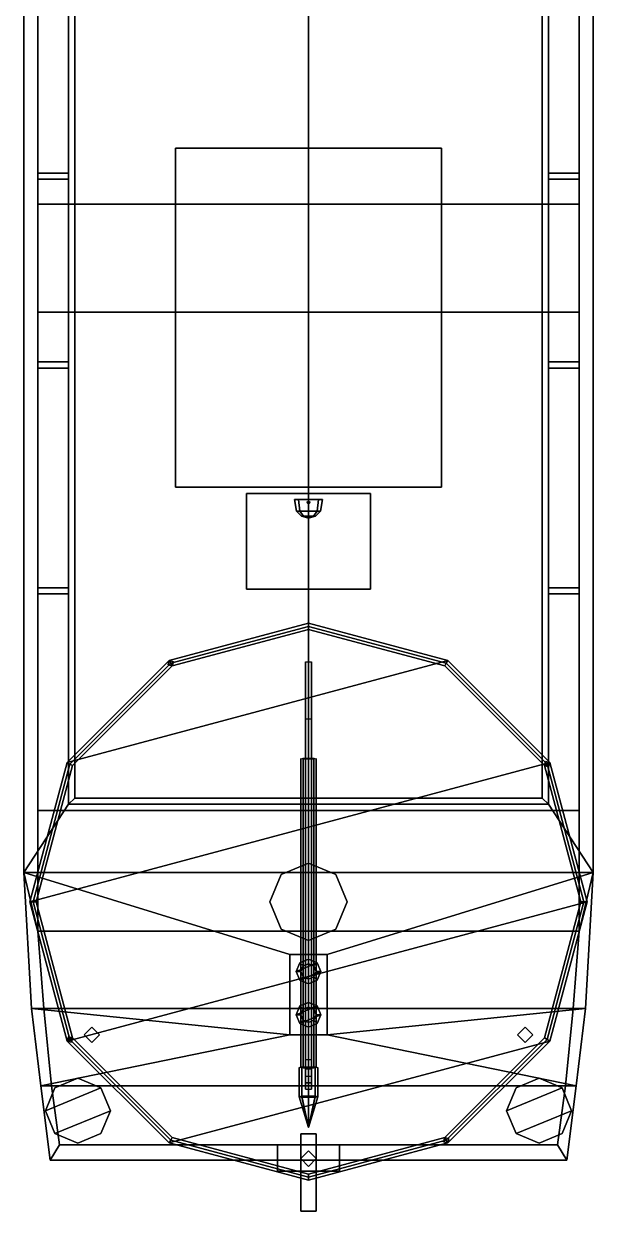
# Model space of a CAD drawing. Header units: millimetres. Extents: x -4.8 to 4.8, y -57.4 to 7.7.
# Drawn here: x -1.84 to 1.84, y -46.4 to -38.73 of the extents above; entities that cross this region are included whole.
import ezdxf

# ---------------------------------------------------------------- set-up
doc = ezdxf.new("R2010")
doc.units = ezdxf.units.MM
doc.layers.add('addons', color=3, linetype='Continuous')

msp = doc.modelspace()

# ---------------------------------------------------------------- linework, layer by layer
for points in [[(-1.51, -43.73, 0.83), (-1.51, -34.52, 0.83), (-1.55, -34.52, 0.83), (-1.55, -43.77, 0.83)], [(-1.55, -34.52, 0.83), (-1.55, -34.81, 0.46), (-1.55, -43.77, 0.46), (-1.55, -43.77, 0.83)], [(1.51, -34.52, 0.2), (-1.51, -34.52, 0.2), (-1.51, -43.73, 0.2), (1.51, -43.73, 0.2)], [(-1.51, -43.73, 0.2), (-1.51, -34.52, 0.2), (-1.51, -34.52, 0.83), (-1.51, -43.73, 0.83)], [(1.51, -34.52, 0.83), (1.51, -34.52, 0.2), (1.51, -43.73, 0.2), (1.51, -43.73, 0.83)], [(1.55, -43.77, 0.83), (1.55, -34.52, 0.83), (1.51, -34.52, 0.83), (1.51, -43.73, 0.83)], [(1.55, -43.77, 0.46), (1.55, -34.81, 0.46), (1.55, -34.52, 0.83), (1.55, -43.77, 0.83)], [(-1.55, -35.01, 0.46), (-1.84, -35.01, 0.46), (-1.84, -44.21, 0.46), (-1.55, -43.77, 0.46)], [(-1.84, -44.21, 0.46), (-1.84, -35.01, 0.46), (-1.84, -35.01, 0.36), (-1.84, -44.21, 0.36)], [(-1.84, -35.01, 0.36), (-1.75, -35.01, 0.36), (-1.75, -44.59, 0.36), (-1.84, -44.21, 0.36)], [(1.84, -44.21, 0.46), (1.84, -35.01, 0.46), (1.55, -35.01, 0.46), (1.55, -43.77, 0.46)], [(1.75, -44.59, 0.36), (1.75, -35.01, 0.36), (1.84, -35.01, 0.36), (1.84, -44.21, 0.36)], [(1.84, -44.21, 0.36), (1.84, -35.01, 0.36), (1.84, -35.01, 0.46), (1.84, -44.21, 0.46)], [(-1.75, -39.89, 0.36), (-1.75, -36.8, 0.36), (-1.75, -36.8), (-1.75, -39.89)], [(-1.75, -36.8, -0.57), (0, -36.8, -0.68), (0, -39.89, -0.68), (-1.75, -39.89, -0.59)], [(-1.75, -39.89), (-1.75, -36.8), (-1.75, -36.8, -0.57), (-1.75, -39.89, -0.59)], [(0, -39.89, -0.68), (0, -36.8, -0.68), (1.75, -36.8, -0.57), (1.75, -39.89, -0.59)], [(1.75, -39.89), (1.75, -36.8), (1.75, -36.8, 0.36), (1.75, -39.89, 0.36)], [(1.75, -39.89, -0.59), (1.75, -36.8, -0.57), (1.75, -36.8), (1.75, -39.89)], [(0.86, -41.72, 1.26), (0.86, -39.53, 1.26), (-0.86, -39.53, 1.26), (-0.86, -41.72, 1.26)], [(0.86, -39.53, 1.26), (0.86, -39.53, 0.2), (-0.86, -39.53, 0.2), (-0.86, -39.53, 1.26)], [(-0.86, -39.53, 1.26), (-0.86, -39.53, 0.2), (-0.86, -41.72, 0.2), (-0.86, -41.72, 1.26)], [(0.86, -41.72, 0.2), (0.86, -39.53, 0.2), (0.86, -39.53, 1.26), (0.86, -41.72, 1.26)], [(-1.55, -39.69, 0.83), (-1.55, -39.69, 0.46), (-1.75, -39.69, 0.46), (-1.55, -39.69, 0.83)], [(-1.75, -39.69, 0.46), (-1.75, -39.73, 0.46), (-1.55, -39.73, 0.83), (-1.55, -39.69, 0.83)], [(-1.75, -39.73, 0.46), (-1.55, -39.73, 0.46), (-1.55, -39.73, 0.83)], [(1.75, -39.69, 0.46), (1.55, -39.69, 0.46), (1.55, -39.69, 0.83)], [(1.75, -39.73, 0.46), (1.75, -39.69, 0.46), (1.55, -39.69, 0.83), (1.55, -39.73, 0.83)], [(1.55, -39.73, 0.83), (1.55, -39.73, 0.46), (1.75, -39.73, 0.46), (1.55, -39.73, 0.83)], [(-1.75, -40.59, 0.36), (-1.75, -39.89, 0.36), (-1.75, -39.89), (-1.75, -40.59)], [(-1.75, -39.89, -0.59), (0, -39.89, -0.68), (0, -40.59, -0.64), (-1.75, -40.59, -0.6)], [(-1.75, -40.59), (-1.75, -39.89), (-1.75, -39.89, -0.59), (-1.75, -40.59, -0.6)], [(0, -40.59, -0.64), (0, -39.89, -0.68), (1.75, -39.89, -0.59), (1.75, -40.59, -0.6)], [(1.75, -40.59), (1.75, -39.89), (1.75, -39.89, 0.36), (1.75, -40.59, 0.36)], [(1.75, -40.59, -0.6), (1.75, -39.89, -0.59), (1.75, -39.89), (1.75, -40.59)], [(-1.75, -43.81, 0.36), (-1.75, -40.59, 0.36), (-1.75, -40.59), (-1.75, -43.81)], [(-1.75, -40.59, -0.6), (0, -40.59, -0.64), (0, -43.81, -0.33), (-1.75, -43.81, -0.33)], [(-1.75, -43.81), (-1.75, -40.59), (-1.75, -40.59, -0.6), (-1.75, -43.81, -0.33)], [(0, -43.81, -0.33), (0, -40.59, -0.64), (1.75, -40.59, -0.6), (1.75, -43.81, -0.33)], [(1.75, -43.81), (1.75, -40.59), (1.75, -40.59, 0.36), (1.75, -43.81, 0.36)], [(1.75, -43.81, -0.33), (1.75, -40.59, -0.6), (1.75, -40.59), (1.75, -43.81)], [(-1.75, -40.91, 0.46), (-1.75, -40.95, 0.46), (-1.55, -40.95, 0.83), (-1.55, -40.91, 0.83)], [(-1.55, -40.91, 0.83), (-1.55, -40.91, 0.46), (-1.75, -40.91, 0.46), (-1.55, -40.91, 0.83)], [(-1.75, -40.95, 0.46), (-1.55, -40.95, 0.46), (-1.55, -40.95, 0.83)], [(1.75, -40.95, 0.46), (1.75, -40.91, 0.46), (1.55, -40.91, 0.83), (1.55, -40.95, 0.83)], [(1.75, -40.91, 0.46), (1.55, -40.91, 0.46), (1.55, -40.91, 0.83)], [(1.55, -40.95, 0.83), (1.55, -40.95, 0.46), (1.75, -40.95, 0.46), (1.55, -40.95, 0.83)], [(-0.86, -41.72, 1.26), (-0.86, -41.72, 0.2), (0.86, -41.72, 0.2), (0.86, -41.72, 1.26)], [(0.4, -42.38, 1.75), (0.4, -41.76, 1.77), (-0.4, -41.76, 1.77), (-0.4, -42.38, 1.75)], [(0.4, -41.76, 1.77), (0.4, -41.76, 0.2), (-0.4, -41.76, 0.2), (-0.4, -41.76, 1.77)], [(-0.4, -41.76, 1.77), (-0.4, -41.76, 0.2), (-0.4, -42.38, 0.2), (-0.4, -42.38, 1.75)], [(-0.09, -41.8, 1.89), (-0.0636, -41.8, 1.9536), (0.09, -41.8, 1.89), (0.0636, -41.8, 1.8264)], [(-0.0636, -41.8, 1.8264), (-0.09, -41.8, 1.89), (0.0636, -41.8, 1.8264), (0, -41.8, 1.8)], [(-0.0779, -41.875, 1.89), (-0.09, -41.8, 1.89), (-0.0636, -41.8, 1.8264), (-0.0551, -41.875, 1.8349)], [(-0.0551, -41.875, 1.9451), (-0.0636, -41.8, 1.9536), (-0.09, -41.8, 1.89), (-0.0779, -41.875, 1.89)], [(-0.0636, -41.8, 1.9536), (0, -41.8, 1.98), (0.0636, -41.8, 1.9536), (0.09, -41.8, 1.89)], [(-0.0551, -41.875, 1.8349), (-0.0636, -41.8, 1.8264), (0, -41.8, 1.8), (0, -41.875, 1.8121)], [(0, -41.875, 1.9679), (0, -41.8, 1.98), (-0.0636, -41.8, 1.9536), (-0.0551, -41.875, 1.9451)], [(0, -41.81, 1.76), (-0.01, -41.82, 1.76), (-0.01, -41.82, 1.81), (0, -41.81, 1.8016)], [(-0.01, -41.82, 1.76), (0, -41.83, 1.76), (0, -41.83, 1.8048), (-0.01, -41.82, 1.81)], [(0, -41.875, 1.8121), (0, -41.8, 1.8), (0.0636, -41.8, 1.8264), (0.0551, -41.875, 1.8349)], [(0.0551, -41.875, 1.9451), (0.0636, -41.8, 1.9536), (0, -41.8, 1.98), (0, -41.875, 1.9679)], [(0.01, -41.82, 1.76), (0, -41.81, 1.76), (0, -41.81, 1.8016), (0.01, -41.82, 1.81)], [(0, -41.83, 1.76), (0.01, -41.82, 1.76), (0.01, -41.82, 1.81), (0, -41.83, 1.8048)], [(0.0551, -41.875, 1.8349), (0.0636, -41.8, 1.8264), (0.09, -41.8, 1.89), (0.0779, -41.875, 1.89)], [(0.0779, -41.875, 1.89), (0.09, -41.8, 1.89), (0.0636, -41.8, 1.9536), (0.0551, -41.875, 1.9451)], [(0.4, -42.38, 0.2), (0.4, -41.76, 0.2), (0.4, -41.76, 1.77), (0.4, -42.38, 1.75)], [(-0.045, -41.9079, 1.89), (-0.0779, -41.875, 1.89), (-0.0551, -41.875, 1.8349), (-0.0318, -41.9079, 1.8582)], [(-0.0318, -41.9079, 1.9218), (-0.0551, -41.875, 1.9451), (-0.0779, -41.875, 1.89), (-0.045, -41.9079, 1.89)], [(-0.0318, -41.9079, 1.8582), (-0.0551, -41.875, 1.8349), (0, -41.875, 1.8121), (0, -41.9079, 1.845)], [(0, -41.9079, 1.935), (0, -41.875, 1.9679), (-0.0551, -41.875, 1.9451), (-0.0318, -41.9079, 1.9218)], [(0, -41.9079, 1.845), (0, -41.875, 1.8121), (0.0551, -41.875, 1.8349), (0.0318, -41.9079, 1.8582)], [(0.0318, -41.9079, 1.9218), (0.0551, -41.875, 1.9451), (0, -41.875, 1.9679), (0, -41.9079, 1.935)], [(0.0318, -41.9079, 1.8582), (0.0551, -41.875, 1.8349), (0.0779, -41.875, 1.89), (0.045, -41.9079, 1.89)], [(0.045, -41.9079, 1.89), (0.0779, -41.875, 1.89), (0.0551, -41.875, 1.9451), (0.0318, -41.9079, 1.9218)], [(0, -41.92, 1.89), (-0.045, -41.9079, 1.89), (-0.0318, -41.9079, 1.8582), (0, -41.92, 1.89)], [(0, -41.92, 1.89), (-0.0318, -41.9079, 1.9218), (-0.045, -41.9079, 1.89), (0, -41.92, 1.89)], [(0, -41.92, 1.89), (-0.0318, -41.9079, 1.8582), (0, -41.9079, 1.845), (0, -41.92, 1.89)], [(0, -41.92, 1.89), (0, -41.9079, 1.935), (-0.0318, -41.9079, 1.9218), (0, -41.92, 1.89)], [(0, -41.92, 1.89), (0.0318, -41.9079, 1.8582), (0.045, -41.9079, 1.89), (0, -41.92, 1.89)], [(0, -41.92, 1.89), (0, -41.9079, 1.845), (0.0318, -41.9079, 1.8582), (0, -41.92, 1.89)], [(0, -41.92, 1.89), (0.0318, -41.9079, 1.9218), (0, -41.9079, 1.935), (0, -41.92, 1.89)], [(0, -41.92, 1.89), (0.045, -41.9079, 1.89), (0.0318, -41.9079, 1.9218), (0, -41.92, 1.89)], [(-1.55, -42.37, 0.83), (-1.55, -42.37, 0.46), (-1.75, -42.37, 0.46), (-1.55, -42.37, 0.83)], [(-1.75, -42.37, 0.46), (-1.75, -42.41, 0.46), (-1.55, -42.41, 0.83), (-1.55, -42.37, 0.83)], [(-1.75, -42.41, 0.46), (-1.55, -42.41, 0.46), (-1.55, -42.41, 0.83)], [(-0.4, -42.38, 1.75), (-0.4, -42.38, 0.2), (0.4, -42.38, 0.2), (0.4, -42.38, 1.75)], [(1.75, -42.41, 0.46), (1.75, -42.37, 0.46), (1.55, -42.37, 0.83), (1.55, -42.41, 0.83)], [(1.75, -42.37, 0.46), (1.55, -42.37, 0.46), (1.55, -42.37, 0.83)], [(1.55, -42.41, 0.83), (1.55, -42.41, 0.46), (1.75, -42.41, 0.46), (1.55, -42.41, 0.83)], [(-0.02, -45.57, -0.64), (-0.02, -42.85, -0.41), (0.02, -42.85, -0.41), (0.02, -45.57, -0.64)], [(-0.02, -45.48, -0.56), (-0.02, -43.22, -0.38), (-0.02, -42.85, -0.41), (-0.02, -45.57, -0.64)], [(0.02, -42.85, -0.41), (0.02, -43.22, -0.38), (0.02, -45.48, -0.56), (0.02, -45.57, -0.64)], [(0.02, -45.48, -0.56), (0.02, -43.22, -0.38), (-0.02, -43.22, -0.38), (-0.02, -45.48, -0.56)], [(-0.0354, -45.4678, -0.4583), (-0.05, -45.4702, -0.423), (-0.05, -43.4751, -0.2835), (-0.0354, -43.4726, -0.3188)], [(-0.05, -45.4702, -0.423), (-0.0354, -45.4727, -0.3878), (-0.0354, -43.4776, -0.2482), (-0.05, -43.4751, -0.2835)], [(0, -45.4668, -0.4729), (-0.0354, -45.4678, -0.4583), (-0.0354, -43.4726, -0.3188), (0, -43.4716, -0.3334)], [(-0.0354, -45.4727, -0.3878), (0, -45.4737, -0.3731), (0, -43.4786, -0.2336), (-0.0354, -43.4776, -0.2482)], [(0.0354, -45.4678, -0.4583), (0, -45.4668, -0.4729), (0, -43.4716, -0.3334), (0.0354, -43.4726, -0.3188)], [(0, -45.4737, -0.3731), (0.0354, -45.4727, -0.3878), (0.0354, -43.4776, -0.2482), (0, -43.4786, -0.2336)], [(0.05, -45.4702, -0.423), (0.0354, -45.4678, -0.4583), (0.0354, -43.4726, -0.3188), (0.05, -43.4751, -0.2835)], [(0.0354, -45.4727, -0.3878), (0.05, -45.4702, -0.423), (0.05, -43.4751, -0.2835), (0.0354, -43.4776, -0.2482)], [(1.51, -43.73, 0.83), (-1.51, -43.73, 0.83), (-1.55, -43.77, 0.83), (1.55, -43.77, 0.83)], [(1.51, -43.73, 0.2), (-1.51, -43.73, 0.2), (-1.51, -43.73, 0.83), (1.51, -43.73, 0.83)], [(1.84, -44.21, 0.46), (1.55, -43.77, 0.46), (-1.55, -43.77, 0.46), (-1.84, -44.21, 0.46)], [(-1.75, -44.59, 0.36), (-1.75, -43.81, 0.36), (-1.75, -43.81), (-1.75, -44.59)], [(-1.75, -44.59, -0.25), (-1.75, -43.81, -0.33), (1.75, -43.81, -0.33), (1.75, -44.59, -0.25)], [(-1.75, -44.59), (-1.75, -43.81), (-1.75, -43.81, -0.33), (-1.75, -44.59, -0.25)], [(-1.55, -43.77, 0.83), (-1.55, -43.77, 0.46), (1.55, -43.77, 0.46), (1.55, -43.77, 0.83)], [(1.75, -44.59), (1.75, -43.81), (1.75, -43.81, 0.36), (1.75, -44.59, 0.36)], [(1.75, -44.59, -0.25), (1.75, -43.81, -0.33), (1.75, -43.81), (1.75, -44.59)], [(1.84, -44.21, 0.46), (-1.84, -44.21, 0.46), (-0.12, -44.74, 0.46), (0.12, -44.74, 0.46)], [(-0.12, -45.26, 0.46), (-0.12, -44.74, 0.46), (-1.84, -44.21, 0.46), (-1.79, -45.09, 0.46)], [(-1.79, -45.09, 0.46), (-1.84, -44.21, 0.46), (-1.84, -44.21, 0.36), (-1.79, -45.09, 0.36)], [(-1.84, -44.21, 0.36), (-1.75, -44.59, 0.36), (-1.71, -45.09, 0.36), (-1.79, -45.09, 0.36)], [(1.79, -45.09, 0.46), (1.84, -44.21, 0.46), (0.12, -44.74, 0.46), (0.12, -45.26, 0.46)], [(1.71, -45.09, 0.36), (1.75, -44.59, 0.36), (1.84, -44.21, 0.36), (1.79, -45.09, 0.36)], [(1.79, -45.09, 0.36), (1.84, -44.21, 0.36), (1.84, -44.21, 0.46), (1.79, -45.09, 0.46)], [(-1.71, -45.09, 0.36), (-1.75, -44.59, 0.36), (-1.75, -44.59), (-1.71, -45.09)], [(-1.71, -45.09, -0.21), (-1.75, -44.59, -0.25), (1.75, -44.59, -0.25), (1.71, -45.09, -0.21)], [(-1.71, -45.09), (-1.75, -44.59), (-1.75, -44.59, -0.25), (-1.71, -45.09, -0.21)], [(1.71, -45.09), (1.75, -44.59), (1.75, -44.59, 0.36), (1.71, -45.09, 0.36)], [(1.71, -45.09, -0.21), (1.75, -44.59, -0.25), (1.75, -44.59), (1.71, -45.09)], [(-0.12, -44.74, 0.5), (-0.12, -44.74, 0.46), (-0.12, -45.26, 0.46), (-0.12, -45.26, 0.5)], [(0.12, -44.74, 0.5), (0.12, -44.74, 0.46), (-0.12, -44.74, 0.46), (-0.12, -44.74, 0.5)], [(0.12, -45.26, 0.5), (0.12, -44.74, 0.5), (-0.12, -44.74, 0.5), (-0.12, -45.26, 0.5)], [(0.12, -45.26, 0.46), (0.12, -44.74, 0.46), (0.12, -44.74, 0.5), (0.12, -45.26, 0.5)], [(-0.08, -44.85, 0.69), (0.0566, -44.7934, 0.69), (0, -44.77, 0.69), (-0.0566, -44.7934, 0.69)], [(-0.0566, -44.9066, 0.69), (0.08, -44.85, 0.69), (0.0566, -44.7934, 0.69), (-0.08, -44.85, 0.69)], [(-0.0354, -44.8146, 0.62), (-0.05, -44.85, 0.62), (-0.08, -44.85, 0.69), (-0.0566, -44.7934, 0.69)], [(0, -44.8, 0.62), (-0.0354, -44.8146, 0.62), (-0.0566, -44.7934, 0.69), (0, -44.77, 0.69)], [(-0.0354, -44.8146, 0.5), (-0.05, -44.85, 0.5), (-0.05, -44.85, 0.62), (-0.0354, -44.8146, 0.62)], [(0, -44.8, 0.5), (-0.0354, -44.8146, 0.5), (-0.0354, -44.8146, 0.62), (0, -44.8, 0.62)], [(0.0354, -44.8146, 0.62), (0, -44.8, 0.62), (0, -44.77, 0.69), (0.0566, -44.7934, 0.69)], [(0.0354, -44.8146, 0.5), (0, -44.8, 0.5), (0, -44.8, 0.62), (0.0354, -44.8146, 0.62)], [(0.05, -44.85, 0.62), (0.0354, -44.8146, 0.62), (0.0566, -44.7934, 0.69), (0.08, -44.85, 0.69)], [(0.05, -44.85, 0.5), (0.0354, -44.8146, 0.5), (0.0354, -44.8146, 0.62), (0.05, -44.85, 0.62)], [(-0.05, -44.85, 0.62), (-0.0354, -44.8854, 0.62), (-0.0566, -44.9066, 0.69), (-0.08, -44.85, 0.69)], [(0, -44.93, 0.69), (0.0566, -44.9066, 0.69), (0.08, -44.85, 0.69), (-0.0566, -44.9066, 0.69)], [(-0.0354, -44.8854, 0.62), (0, -44.9, 0.62), (0, -44.93, 0.69), (-0.0566, -44.9066, 0.69)], [(-0.05, -44.85, 0.5), (-0.0354, -44.8854, 0.5), (-0.0354, -44.8854, 0.62), (-0.05, -44.85, 0.62)], [(-0.0354, -44.8854, 0.5), (0, -44.9, 0.5), (0, -44.9, 0.62), (-0.0354, -44.8854, 0.62)], [(0, -44.9, 0.5), (0.0354, -44.8854, 0.5), (0.0354, -44.8854, 0.62), (0, -44.9, 0.62)], [(0, -44.9, 0.62), (0.0354, -44.8854, 0.62), (0.0566, -44.9066, 0.69), (0, -44.93, 0.69)], [(0.0354, -44.8854, 0.5), (0.05, -44.85, 0.5), (0.05, -44.85, 0.62), (0.0354, -44.8854, 0.62)], [(0.0354, -44.8854, 0.62), (0.05, -44.85, 0.62), (0.08, -44.85, 0.69), (0.0566, -44.9066, 0.69)], [(-0.08, -45.13, 0.69), (0.0566, -45.0734, 0.69), (0, -45.05, 0.69), (-0.0566, -45.0734, 0.69)], [(0, -45.08, 0.62), (-0.0354, -45.0946, 0.62), (-0.0566, -45.0734, 0.69), (0, -45.05, 0.69)], [(0.0354, -45.0946, 0.62), (0, -45.08, 0.62), (0, -45.05, 0.69), (0.0566, -45.0734, 0.69)], [(-0.12, -45.26, 0.46), (-0.12, -45.26, 0.46), (-1.79, -45.09, 0.46), (-1.73, -45.59, 0.46)], [(-1.73, -45.59, 0.46), (-1.79, -45.09, 0.46), (-1.79, -45.09, 0.36), (-1.73, -45.59, 0.36)], [(-1.79, -45.09, 0.36), (-1.71, -45.09, 0.36), (-1.66, -45.59, 0.36), (-1.73, -45.59, 0.36)], [(-1.66, -45.59, 0.36), (-1.71, -45.09, 0.36), (-1.71, -45.09), (-1.66, -45.59)], [(-1.66, -45.59, -0.15), (-1.71, -45.09, -0.21), (1.71, -45.09, -0.21), (1.66, -45.59, -0.15)], [(-1.66, -45.59), (-1.71, -45.09), (-1.71, -45.09, -0.21), (-1.66, -45.59, -0.15)], [(-0.0354, -45.0946, 0.62), (-0.05, -45.13, 0.62), (-0.08, -45.13, 0.69), (-0.0566, -45.0734, 0.69)], [(-0.0566, -45.1866, 0.69), (0.08, -45.13, 0.69), (0.0566, -45.0734, 0.69), (-0.08, -45.13, 0.69)], [(-0.0354, -45.0946, 0.5), (-0.05, -45.13, 0.5), (-0.05, -45.13, 0.62), (-0.0354, -45.0946, 0.62)], [(0, -45.08, 0.5), (-0.0354, -45.0946, 0.5), (-0.0354, -45.0946, 0.62), (0, -45.08, 0.62)], [(0.0354, -45.0946, 0.5), (0, -45.08, 0.5), (0, -45.08, 0.62), (0.0354, -45.0946, 0.62)], [(0.05, -45.13, 0.62), (0.0354, -45.0946, 0.62), (0.0566, -45.0734, 0.69), (0.08, -45.13, 0.69)], [(0.05, -45.13, 0.5), (0.0354, -45.0946, 0.5), (0.0354, -45.0946, 0.62), (0.05, -45.13, 0.62)], [(1.73, -45.59, 0.46), (1.79, -45.09, 0.46), (0.12, -45.26, 0.46)], [(1.66, -45.59), (1.71, -45.09), (1.71, -45.09, 0.36), (1.66, -45.59, 0.36)], [(1.66, -45.59, -0.15), (1.71, -45.09, -0.21), (1.71, -45.09), (1.66, -45.59)], [(1.66, -45.59, 0.36), (1.71, -45.09, 0.36), (1.79, -45.09, 0.36), (1.73, -45.59, 0.36)], [(1.73, -45.59, 0.36), (1.79, -45.09, 0.36), (1.79, -45.09, 0.46), (1.73, -45.59, 0.46)], [(-0.05, -45.13, 0.62), (-0.0354, -45.1654, 0.62), (-0.0566, -45.1866, 0.69), (-0.08, -45.13, 0.69)], [(0, -45.21, 0.69), (0.0566, -45.1866, 0.69), (0.08, -45.13, 0.69), (-0.0566, -45.1866, 0.69)], [(-0.0354, -45.1654, 0.62), (0, -45.18, 0.62), (0, -45.21, 0.69), (-0.0566, -45.1866, 0.69)], [(-0.05, -45.13, 0.5), (-0.0354, -45.1654, 0.5), (-0.0354, -45.1654, 0.62), (-0.05, -45.13, 0.62)], [(-0.0354, -45.1654, 0.5), (0, -45.18, 0.5), (0, -45.18, 0.62), (-0.0354, -45.1654, 0.62)], [(0, -45.18, 0.62), (0.0354, -45.1654, 0.62), (0.0566, -45.1866, 0.69), (0, -45.21, 0.69)], [(0, -45.18, 0.5), (0.0354, -45.1654, 0.5), (0.0354, -45.1654, 0.62), (0, -45.18, 0.62)], [(0.0354, -45.1654, 0.62), (0.05, -45.13, 0.62), (0.08, -45.13, 0.69), (0.0566, -45.1866, 0.69)], [(0.0354, -45.1654, 0.5), (0.05, -45.13, 0.5), (0.05, -45.13, 0.62), (0.0354, -45.1654, 0.62)], [(0.12, -45.26, 0.46), (-0.12, -45.26, 0.46), (-1.73, -45.59, 0.46), (1.73, -45.59, 0.46)], [(-0.12, -45.26, 0.5), (-0.12, -45.26, 0.46), (0.12, -45.26, 0.46), (0.12, -45.26, 0.5)], [(0.02, -45.42, -0.17), (0.02, -45.53, -0.37), (-0.02, -45.53, -0.37), (-0.02, -45.42, -0.17)], [(-0.02, -45.42, -0.17), (-0.02, -45.53, -0.37), (-0.02, -45.61, -0.38), (-0.02, -45.53, -0.15)], [(0.02, -45.61, -0.38), (0.02, -45.53, -0.37), (0.02, -45.42, -0.17), (0.02, -45.53, -0.15)], [(-0.0424, -45.6568, -0.4786), (-0.06, -45.6598, -0.4363), (-0.06, -45.4702, -0.423), (-0.0424, -45.4673, -0.4653)], [(-0.06, -45.6598, -0.4363), (-0.0424, -45.6627, -0.394), (-0.0424, -45.4732, -0.3807), (-0.06, -45.4702, -0.423)], [(0, -45.6556, -0.4961), (-0.0424, -45.6568, -0.4786), (-0.0424, -45.4673, -0.4653), (0, -45.4661, -0.4829)], [(-0.0424, -45.6627, -0.394), (0, -45.664, -0.3764), (0, -45.4744, -0.3632), (-0.0424, -45.4732, -0.3807)], [(0.02, -45.48, -0.48), (0.02, -45.48, -0.56), (-0.02, -45.48, -0.56), (-0.02, -45.48, -0.48)], [(-0.02, -45.48, -0.48), (-0.02, -45.48, -0.56), (-0.02, -45.57, -0.64), (-0.02, -45.57, -0.48)], [(0.0424, -45.6568, -0.4786), (0, -45.6556, -0.4961), (0, -45.4661, -0.4829), (0.0424, -45.4673, -0.4653)], [(0, -45.664, -0.3764), (0.0424, -45.6627, -0.394), (0.0424, -45.4732, -0.3807), (0, -45.4744, -0.3632)], [(0.02, -45.57, -0.64), (0.02, -45.48, -0.56), (0.02, -45.48, -0.48), (0.02, -45.57, -0.48)], [(0.06, -45.6598, -0.4363), (0.0424, -45.6568, -0.4786), (0.0424, -45.4673, -0.4653), (0.06, -45.4702, -0.423)], [(0.0424, -45.6627, -0.394), (0.06, -45.6598, -0.4363), (0.06, -45.4702, -0.423), (0.0424, -45.4732, -0.3807)], [(-0.02, -45.53, -0.15), (-0.02, -45.61, -0.38), (0.02, -45.61, -0.38), (0.02, -45.53, -0.15)], [(-0.02, -45.57, -0.48), (-0.02, -45.57, -0.64), (0.02, -45.57, -0.64), (0.02, -45.57, -0.48)], [(1.73, -45.59, 0.46), (-1.73, -45.59, 0.46), (-1.67, -46.07, 0.46), (1.67, -46.07, 0.46)], [(-1.61, -45.97, 0.46), (-1.66, -45.59, 0.46), (-1.73, -45.59, 0.46), (-1.67, -46.07, 0.46)], [(-1.67, -46.07, 0.46), (-1.73, -45.59, 0.46), (-1.73, -45.59, 0.36), (-1.67, -46.07, 0.36)], [(-1.73, -45.59, 0.36), (-1.66, -45.59, 0.36), (-1.61, -45.97, 0.36), (-1.67, -46.07, 0.36)], [(-1.61, -45.97, 0.36), (-1.66, -45.59, 0.36), (-1.66, -45.59), (-1.61, -45.97)], [(-1.61, -45.97, -0.12), (-1.66, -45.59, -0.15), (1.66, -45.59, -0.15), (1.61, -45.97, -0.12)], [(-1.61, -45.97), (-1.66, -45.59), (-1.66, -45.59, -0.15), (-1.61, -45.97, -0.12)], [(-0.06, -45.6598, -0.4363), (-0.0424, -45.6568, -0.4786), (0, -45.8593, -0.4502)], [(-0.0424, -45.6627, -0.394), (-0.06, -45.6598, -0.4363), (0, -45.8593, -0.4502)], [(-0.0424, -45.6568, -0.4786), (0, -45.6556, -0.4961), (0, -45.8593, -0.4502)], [(0, -45.664, -0.3764), (-0.0424, -45.6627, -0.394), (0, -45.8593, -0.4502)], [(0, -45.6556, -0.4961), (0.0424, -45.6568, -0.4786), (0, -45.8593, -0.4502)], [(0.0424, -45.6568, -0.4786), (0.06, -45.6598, -0.4363), (0, -45.8593, -0.4502)], [(0.06, -45.6598, -0.4363), (0.0424, -45.6627, -0.394), (0, -45.8593, -0.4502)], [(0.0424, -45.6627, -0.394), (0, -45.664, -0.3764), (0, -45.8593, -0.4502)], [(1.61, -45.97), (1.66, -45.59), (1.66, -45.59, 0.36), (1.61, -45.97, 0.36)], [(1.61, -45.97, -0.12), (1.66, -45.59, -0.15), (1.66, -45.59), (1.61, -45.97)], [(1.61, -45.97, 0.36), (1.66, -45.59, 0.36), (1.73, -45.59, 0.36), (1.67, -46.07, 0.36)], [(1.67, -46.07, 0.36), (1.73, -45.59, 0.36), (1.73, -45.59, 0.46), (1.67, -46.07, 0.46)], [(-1.67, -46.07, 0.36), (-1.61, -45.97, 0.36), (1.61, -45.97, 0.36), (1.67, -46.07, 0.36)], [(1.61, -45.97), (1.61, -45.97, 0.36), (-1.61, -45.97, 0.36), (-1.61, -45.97)], [(1.61, -45.97, -0.12), (1.61, -45.97), (-1.61, -45.97), (-1.61, -45.97, -0.12)], [(0.2, -46.14, 0.64), (0.2, -45.97, 0.64), (-0.2, -45.97, 0.64), (-0.2, -46.14, 0.64)], [(-0.2, -46.14, 0.35), (-0.2, -45.97, 0.16), (0.2, -45.97, 0.16), (0.2, -46.14, 0.35)], [(0.2, -45.97, 0.64), (0.2, -45.97, 0.46), (-0.2, -45.97, 0.46), (-0.2, -45.97, 0.64)], [(-0.2, -45.97, 0.64), (-0.2, -45.97, 0.16), (-0.2, -46.14, 0.35), (-0.2, -46.14, 0.64)], [(0.05, -46.4, -0.12), (0.05, -45.9, -0.18), (-0.05, -45.9, -0.18), (-0.05, -46.4, -0.12)], [(-0.05, -46.4, -0.68), (-0.05, -45.9, -0.68), (0.05, -45.9, -0.68), (0.05, -46.4, -0.68)], [(-0.05, -45.9, -0.18), (-0.05, -45.9, -0.68), (-0.05, -46.4, -0.68), (-0.05, -46.4, -0.12)], [(0.05, -45.9, -0.18), (0.05, -45.9, -0.68), (-0.05, -45.9, -0.68), (-0.05, -45.9, -0.18)], [(0.05, -46.4, -0.68), (0.05, -45.9, -0.68), (0.05, -45.9, -0.18), (0.05, -46.4, -0.12)], [(0.2, -46.14, 0.35), (0.2, -45.97, 0.16), (0.2, -45.97, 0.64), (0.2, -46.14, 0.64)], [(0, -46.01, -0.17), (-0.05, -46.06, -0.17), (-0.05, -46.06, 0.27), (0, -46.01, 0.21)], [(0.05, -46.06, -0.17), (0, -46.01, -0.17), (0, -46.01, 0.21), (0.05, -46.06, 0.27)], [(1.67, -46.07, 0.46), (-1.67, -46.07, 0.46), (-1.67, -46.07, 0.36), (1.67, -46.07, 0.36)], [(-0.05, -46.06, -0.17), (0, -46.11, -0.16), (0, -46.11, 0.32), (-0.05, -46.06, 0.27)], [(0, -46.11, -0.16), (0.05, -46.06, -0.17), (0.05, -46.06, 0.27), (0, -46.11, 0.32)], [(-0.2, -46.14, 0.64), (-0.2, -46.14, 0.35), (0.2, -46.14, 0.35), (0.2, -46.14, 0.64)], [(-0.05, -46.4, -0.12), (-0.05, -46.4, -0.68), (0.05, -46.4, -0.68), (0.05, -46.4, -0.12)]]:
    msp.add_3dface(points)
at = {"layer": 'addons'}
for points in [[(0, -42.6, 0.95), (-0.9, -42.8412, 0.95), (-1.5588, -43.5, 0.95), (0.9, -42.8412, 0.95)], [(-0.9, -42.8412, 0.95), (0, -42.6, 0.95), (0, -42.6, 0.87), (-0.9, -42.8412, 0.87)], [(-0.89, -42.8585, 1.78), (-0.9, -42.8412, 1.8), (0, -42.6, 1.8), (0, -42.62, 1.78)], [(-0.9, -42.8412, 1.8), (-0.89, -42.8585, 1.82), (0, -42.62, 1.82), (0, -42.6, 1.8)], [(-0.88, -42.8758, 1.8), (-0.89, -42.8585, 1.78), (0, -42.62, 1.78), (0, -42.64, 1.8)], [(-0.89, -42.8585, 1.82), (-0.88, -42.8758, 1.8), (0, -42.64, 1.8), (0, -42.62, 1.82)], [(0, -42.62, 1.78), (0, -42.6, 1.8), (0.9, -42.8412, 1.8), (0.89, -42.8585, 1.78)], [(0, -42.6, 1.8), (0, -42.62, 1.82), (0.89, -42.8585, 1.82), (0.9, -42.8412, 1.8)], [(0, -42.6, 0.95), (0.9, -42.8412, 0.95), (0.9, -42.8412, 0.87), (0, -42.6, 0.87)], [(0, -42.64, 1.8), (0, -42.62, 1.78), (0.89, -42.8585, 1.78), (0.88, -42.8758, 1.8)], [(0, -42.62, 1.82), (0, -42.64, 1.8), (0.88, -42.8758, 1.8), (0.89, -42.8585, 1.82)], [(0.9, -42.8412, 0.95), (-1.5588, -43.5, 0.95), (-1.8, -44.4, 0.95), (1.5588, -43.5, 0.95)], [(-1.5588, -43.5, 0.95), (-0.9, -42.8412, 0.95), (-0.9, -42.8412, 0.87), (-1.5588, -43.5, 0.87)], [(-1.5415, -43.51, 1.78), (-1.5588, -43.5, 1.8), (-0.9, -42.8412, 1.8), (-0.89, -42.8585, 1.78)], [(-1.5588, -43.5, 1.8), (-1.5415, -43.51, 1.82), (-0.89, -42.8585, 1.82), (-0.9, -42.8412, 1.8)], [(-1.5242, -43.52, 1.8), (-1.5415, -43.51, 1.78), (-0.89, -42.8585, 1.78), (-0.88, -42.8758, 1.8)], [(-1.5415, -43.51, 1.82), (-1.5242, -43.52, 1.8), (-0.88, -42.8758, 1.8), (-0.89, -42.8585, 1.82)], [(-0.9, -42.8412, 0.95), (-0.9073, -42.8685, 0.95), (-0.9073, -42.8685, 1.88), (-0.9, -42.8412, 1.88)], [(-0.9073, -42.8685, 1.88), (-0.88, -42.8758, 1.88), (-0.8727, -42.8485, 1.88), (-0.9, -42.8412, 1.88)], [(-0.9073, -42.8685, 0.95), (-0.88, -42.8758, 0.95), (-0.88, -42.8758, 1.88), (-0.9073, -42.8685, 1.88)], [(-0.8727, -42.8485, 0.95), (-0.9, -42.8412, 0.95), (-0.9, -42.8412, 1.88), (-0.8727, -42.8485, 1.88)], [(-0.88, -42.8758, 0.95), (-0.8727, -42.8485, 0.95), (-0.8727, -42.8485, 1.88), (-0.88, -42.8758, 1.88)], [(0.88, -42.8758, 1.8), (0.89, -42.8585, 1.78), (1.5415, -43.51, 1.78), (1.5242, -43.52, 1.8)], [(0.89, -42.8585, 1.82), (0.88, -42.8758, 1.8), (1.5242, -43.52, 1.8), (1.5415, -43.51, 1.82)], [(0.89, -42.8585, 1.78), (0.9, -42.8412, 1.8), (1.5588, -43.5, 1.8), (1.5415, -43.51, 1.78)], [(0.9, -42.8412, 1.8), (0.89, -42.8585, 1.82), (1.5415, -43.51, 1.82), (1.5588, -43.5, 1.8)], [(0.9, -42.8412, 0.95), (1.5588, -43.5, 0.95), (1.5588, -43.5, 0.87), (0.9, -42.8412, 0.87)], [(1.5588, -43.5, 0.95), (-1.8, -44.4, 0.95), (-1.5588, -45.3, 0.95), (1.8, -44.4, 0.95)], [(-1.8, -44.4, 0.95), (-1.5588, -43.5, 0.95), (-1.5588, -43.5, 0.87), (-1.8, -44.4, 0.87)], [(-1.78, -44.4, 1.78), (-1.8, -44.4, 1.8), (-1.5588, -43.5, 1.8), (-1.5415, -43.51, 1.78)], [(-1.8, -44.4, 1.8), (-1.78, -44.4, 1.82), (-1.5415, -43.51, 1.82), (-1.5588, -43.5, 1.8)], [(-1.76, -44.4, 1.8), (-1.78, -44.4, 1.78), (-1.5415, -43.51, 1.78), (-1.5242, -43.52, 1.8)], [(-1.78, -44.4, 1.82), (-1.76, -44.4, 1.8), (-1.5242, -43.52, 1.8), (-1.5415, -43.51, 1.82)], [(1.5315, -43.4927, 0.95), (1.5242, -43.52, 0.95), (1.5242, -43.52, 1.88), (1.5315, -43.4927, 1.88)], [(1.5242, -43.52, 1.88), (1.5515, -43.5273, 1.88), (1.5588, -43.5, 1.88), (1.5315, -43.4927, 1.88)], [(1.5242, -43.52, 1.8), (1.5415, -43.51, 1.78), (1.78, -44.4, 1.78), (1.76, -44.4, 1.8)], [(1.5415, -43.51, 1.82), (1.5242, -43.52, 1.8), (1.76, -44.4, 1.8), (1.78, -44.4, 1.82)], [(1.5588, -43.5, 0.95), (1.5315, -43.4927, 0.95), (1.5315, -43.4927, 1.88), (1.5588, -43.5, 1.88)], [(1.5415, -43.51, 1.78), (1.5588, -43.5, 1.8), (1.8, -44.4, 1.8), (1.78, -44.4, 1.78)], [(1.5588, -43.5, 1.8), (1.5415, -43.51, 1.82), (1.78, -44.4, 1.82), (1.8, -44.4, 1.8)], [(1.5515, -43.5273, 0.95), (1.5588, -43.5, 0.95), (1.5588, -43.5, 1.88), (1.5515, -43.5273, 1.88)], [(1.5588, -43.5, 0.95), (1.8, -44.4, 0.95), (1.8, -44.4, 0.87), (1.5588, -43.5, 0.87)], [(1.5242, -43.52, 0.95), (1.5515, -43.5273, 0.95), (1.5515, -43.5273, 1.88), (1.5242, -43.52, 1.88)], [(0, -44.15, 0.46), (-0.1768, -44.2232, 0.46), (-0.1768, -44.2232, 0.87), (0, -44.15, 0.87)], [(0.1768, -44.2232, 0.46), (0, -44.15, 0.46), (0, -44.15, 0.87), (0.1768, -44.2232, 0.87)], [(-0.1768, -44.2232, 0.46), (-0.25, -44.4, 0.46), (-0.25, -44.4, 0.87), (-0.1768, -44.2232, 0.87)], [(0.25, -44.4, 0.46), (0.1768, -44.2232, 0.46), (0.1768, -44.2232, 0.87), (0.25, -44.4, 0.87)], [(-1.5588, -45.3, 0.95), (-1.8, -44.4, 0.95), (-1.8, -44.4, 0.87), (-1.5588, -45.3, 0.87)], [(-1.5415, -45.29, 1.78), (-1.5588, -45.3, 1.8), (-1.8, -44.4, 1.8), (-1.78, -44.4, 1.78)], [(-1.5588, -45.3, 1.8), (-1.5415, -45.29, 1.82), (-1.78, -44.4, 1.82), (-1.8, -44.4, 1.8)], [(-1.5242, -45.28, 1.8), (-1.5415, -45.29, 1.78), (-1.78, -44.4, 1.78), (-1.76, -44.4, 1.8)], [(-1.5415, -45.29, 1.82), (-1.5242, -45.28, 1.8), (-1.76, -44.4, 1.8), (-1.78, -44.4, 1.82)], [(1.8, -44.4, 0.95), (-1.5588, -45.3, 0.95), (-0.9, -45.9588, 0.95), (1.5588, -45.3, 0.95)], [(-0.25, -44.4, 0.46), (-0.1768, -44.5768, 0.46), (-0.1768, -44.5768, 0.87), (-0.25, -44.4, 0.87)], [(0.1768, -44.5768, 0.46), (0.25, -44.4, 0.46), (0.25, -44.4, 0.87), (0.1768, -44.5768, 0.87)], [(1.76, -44.4, 1.8), (1.78, -44.4, 1.78), (1.5415, -45.29, 1.78), (1.5242, -45.28, 1.8)], [(1.78, -44.4, 1.82), (1.76, -44.4, 1.8), (1.5242, -45.28, 1.8), (1.5415, -45.29, 1.82)], [(1.78, -44.4, 1.78), (1.8, -44.4, 1.8), (1.5588, -45.3, 1.8), (1.5415, -45.29, 1.78)], [(1.8, -44.4, 1.8), (1.78, -44.4, 1.82), (1.5415, -45.29, 1.82), (1.5588, -45.3, 1.8)], [(1.8, -44.4, 0.95), (1.5588, -45.3, 0.95), (1.5588, -45.3, 0.87), (1.8, -44.4, 0.87)], [(-0.1768, -44.5768, 0.46), (0, -44.65, 0.46), (0, -44.65, 0.87), (-0.1768, -44.5768, 0.87)], [(0, -44.65, 0.46), (0.1768, -44.5768, 0.46), (0.1768, -44.5768, 0.87), (0, -44.65, 0.87)], [(-1.5515, -45.2727, 0.95), (-1.5588, -45.3, 0.95), (-1.5588, -45.3, 1.88), (-1.5515, -45.2727, 1.88)], [(-1.5588, -45.3, 1.88), (-1.5315, -45.3073, 1.88), (-1.5242, -45.28, 1.88), (-1.5515, -45.2727, 1.88)], [(-1.5242, -45.28, 0.95), (-1.5515, -45.2727, 0.95), (-1.5515, -45.2727, 1.88), (-1.5242, -45.28, 1.88)], [(-0.88, -45.9242, 1.8), (-0.89, -45.9415, 1.78), (-1.5415, -45.29, 1.78), (-1.5242, -45.28, 1.8)], [(-0.89, -45.9415, 1.82), (-0.88, -45.9242, 1.8), (-1.5242, -45.28, 1.8), (-1.5415, -45.29, 1.82)], [(-1.5315, -45.3073, 0.95), (-1.5242, -45.28, 0.95), (-1.5242, -45.28, 1.88), (-1.5315, -45.3073, 1.88)], [(-1.4, -45.21, 0.46), (-1.45, -45.26, 0.46), (-1.45, -45.26, 0.87), (-1.4, -45.21, 0.87)], [(-1.45, -45.26, 0.46), (-1.4, -45.31, 0.46), (-1.4, -45.31, 0.87), (-1.45, -45.26, 0.87)], [(-1.35, -45.26, 0.46), (-1.4, -45.21, 0.46), (-1.4, -45.21, 0.87), (-1.35, -45.26, 0.87)], [(-1.4, -45.31, 0.46), (-1.35, -45.26, 0.46), (-1.35, -45.26, 0.87), (-1.4, -45.31, 0.87)], [(1.5242, -45.28, 1.8), (1.5415, -45.29, 1.78), (0.89, -45.9415, 1.78), (0.88, -45.9242, 1.8)], [(1.5415, -45.29, 1.82), (1.5242, -45.28, 1.8), (0.88, -45.9242, 1.8), (0.89, -45.9415, 1.82)], [(1.4, -45.21, 0.46), (1.35, -45.26, 0.46), (1.35, -45.26, 0.87), (1.4, -45.21, 0.87)], [(1.35, -45.26, 0.46), (1.4, -45.31, 0.46), (1.4, -45.31, 0.87), (1.35, -45.26, 0.87)], [(1.45, -45.26, 0.46), (1.4, -45.21, 0.46), (1.4, -45.21, 0.87), (1.45, -45.26, 0.87)], [(1.4, -45.31, 0.46), (1.45, -45.26, 0.46), (1.45, -45.26, 0.87), (1.4, -45.31, 0.87)], [(-0.89, -45.9415, 1.78), (-0.9, -45.9588, 1.8), (-1.5588, -45.3, 1.8), (-1.5415, -45.29, 1.78)], [(-0.9, -45.9588, 1.8), (-0.89, -45.9415, 1.82), (-1.5415, -45.29, 1.82), (-1.5588, -45.3, 1.8)], [(-1.5588, -45.3, 0.95), (-1.5315, -45.3073, 0.95), (-1.5315, -45.3073, 1.88), (-1.5588, -45.3, 1.88)], [(-0.9, -45.9588, 0.95), (-1.5588, -45.3, 0.95), (-1.5588, -45.3, 0.87), (-0.9, -45.9588, 0.87)], [(1.5588, -45.3, 0.95), (-0.9, -45.9588, 0.95), (0, -46.2, 0.95), (0.9, -45.9588, 0.95)], [(1.5415, -45.29, 1.78), (1.5588, -45.3, 1.8), (0.9, -45.9588, 1.8), (0.89, -45.9415, 1.78)], [(1.5588, -45.3, 1.8), (1.5415, -45.29, 1.82), (0.89, -45.9415, 1.82), (0.9, -45.9588, 1.8)], [(1.5588, -45.3, 0.95), (0.9, -45.9588, 0.95), (0.9, -45.9588, 0.87), (1.5588, -45.3, 0.87)], [(-1.7, -45.75, 1.08), (-1.3415, -45.6015, 1.08), (-1.49, -45.54, 1.08), (-1.6385, -45.6015, 1.08)], [(-1.49, -45.54, 0.46), (-1.6385, -45.6015, 0.46), (-1.6385, -45.6015, 1.08), (-1.49, -45.54, 1.08)], [(-1.3415, -45.6015, 0.46), (-1.49, -45.54, 0.46), (-1.49, -45.54, 1.08), (-1.3415, -45.6015, 1.08)], [(1.28, -45.75, 1.08), (1.6385, -45.6015, 1.08), (1.49, -45.54, 1.08), (1.3415, -45.6015, 1.08)], [(1.49, -45.54, 0.46), (1.3415, -45.6015, 0.46), (1.3415, -45.6015, 1.08), (1.49, -45.54, 1.08)], [(1.6385, -45.6015, 0.46), (1.49, -45.54, 0.46), (1.49, -45.54, 1.08), (1.6385, -45.6015, 1.08)], [(-1.6385, -45.6015, 0.46), (-1.7, -45.75, 0.46), (-1.7, -45.75, 1.08), (-1.6385, -45.6015, 1.08)], [(-1.6385, -45.8985, 1.08), (-1.28, -45.75, 1.08), (-1.3415, -45.6015, 1.08), (-1.7, -45.75, 1.08)], [(-1.28, -45.75, 0.46), (-1.3415, -45.6015, 0.46), (-1.3415, -45.6015, 1.08), (-1.28, -45.75, 1.08)], [(1.3415, -45.8985, 1.08), (1.7, -45.75, 1.08), (1.6385, -45.6015, 1.08), (1.28, -45.75, 1.08)], [(1.3415, -45.6015, 0.46), (1.28, -45.75, 0.46), (1.28, -45.75, 1.08), (1.3415, -45.6015, 1.08)], [(1.7, -45.75, 0.46), (1.6385, -45.6015, 0.46), (1.6385, -45.6015, 1.08), (1.7, -45.75, 1.08)], [(-1.7, -45.75, 0.46), (-1.6385, -45.8985, 0.46), (-1.6385, -45.8985, 1.08), (-1.7, -45.75, 1.08)], [(-1.49, -45.96, 1.08), (-1.3415, -45.8985, 1.08), (-1.28, -45.75, 1.08), (-1.6385, -45.8985, 1.08)], [(-1.3415, -45.8985, 0.46), (-1.28, -45.75, 0.46), (-1.28, -45.75, 1.08), (-1.3415, -45.8985, 1.08)], [(1.28, -45.75, 0.46), (1.3415, -45.8985, 0.46), (1.3415, -45.8985, 1.08), (1.28, -45.75, 1.08)], [(1.49, -45.96, 1.08), (1.6385, -45.8985, 1.08), (1.7, -45.75, 1.08), (1.3415, -45.8985, 1.08)], [(1.6385, -45.8985, 0.46), (1.7, -45.75, 0.46), (1.7, -45.75, 1.08), (1.6385, -45.8985, 1.08)], [(-1.6385, -45.8985, 0.46), (-1.49, -45.96, 0.46), (-1.49, -45.96, 1.08), (-1.6385, -45.8985, 1.08)], [(-1.49, -45.96, 0.46), (-1.3415, -45.8985, 0.46), (-1.3415, -45.8985, 1.08), (-1.49, -45.96, 1.08)], [(0, -46.18, 1.78), (0, -46.2, 1.8), (-0.9, -45.9588, 1.8), (-0.89, -45.9415, 1.78)], [(0, -46.2, 1.8), (0, -46.18, 1.82), (-0.89, -45.9415, 1.82), (-0.9, -45.9588, 1.8)], [(0, -46.2, 0.95), (-0.9, -45.9588, 0.95), (-0.9, -45.9588, 0.87), (0, -46.2, 0.87)], [(0, -46.16, 1.8), (0, -46.18, 1.78), (-0.89, -45.9415, 1.78), (-0.88, -45.9242, 1.8)], [(0, -46.18, 1.82), (0, -46.16, 1.8), (-0.88, -45.9242, 1.8), (-0.89, -45.9415, 1.82)], [(0.88, -45.9242, 1.8), (0.89, -45.9415, 1.78), (0, -46.18, 1.78), (0, -46.16, 1.8)], [(0.89, -45.9415, 1.82), (0.88, -45.9242, 1.8), (0, -46.16, 1.8), (0, -46.18, 1.82)], [(0.89, -45.9415, 1.78), (0.9, -45.9588, 1.8), (0, -46.2, 1.8), (0, -46.18, 1.78)], [(0.9, -45.9588, 1.8), (0.89, -45.9415, 1.82), (0, -46.18, 1.82), (0, -46.2, 1.8)], [(0.9, -45.9588, 0.95), (0, -46.2, 0.95), (0, -46.2, 0.87), (0.9, -45.9588, 0.87)], [(0.88, -45.9242, 0.95), (0.8727, -45.9515, 0.95), (0.8727, -45.9515, 1.88), (0.88, -45.9242, 1.88)], [(0.8727, -45.9515, 1.88), (0.9, -45.9588, 1.88), (0.9073, -45.9315, 1.88), (0.88, -45.9242, 1.88)], [(0.8727, -45.9515, 0.95), (0.9, -45.9588, 0.95), (0.9, -45.9588, 1.88), (0.8727, -45.9515, 1.88)], [(0.9073, -45.9315, 0.95), (0.88, -45.9242, 0.95), (0.88, -45.9242, 1.88), (0.9073, -45.9315, 1.88)], [(0.9, -45.9588, 0.95), (0.9073, -45.9315, 0.95), (0.9073, -45.9315, 1.88), (0.9, -45.9588, 1.88)], [(1.3415, -45.8985, 0.46), (1.49, -45.96, 0.46), (1.49, -45.96, 1.08), (1.3415, -45.8985, 1.08)], [(1.49, -45.96, 0.46), (1.6385, -45.8985, 0.46), (1.6385, -45.8985, 1.08), (1.49, -45.96, 1.08)]]:
    msp.add_3dface(points, dxfattribs=at)

doc.saveas('drawing.dxf')
